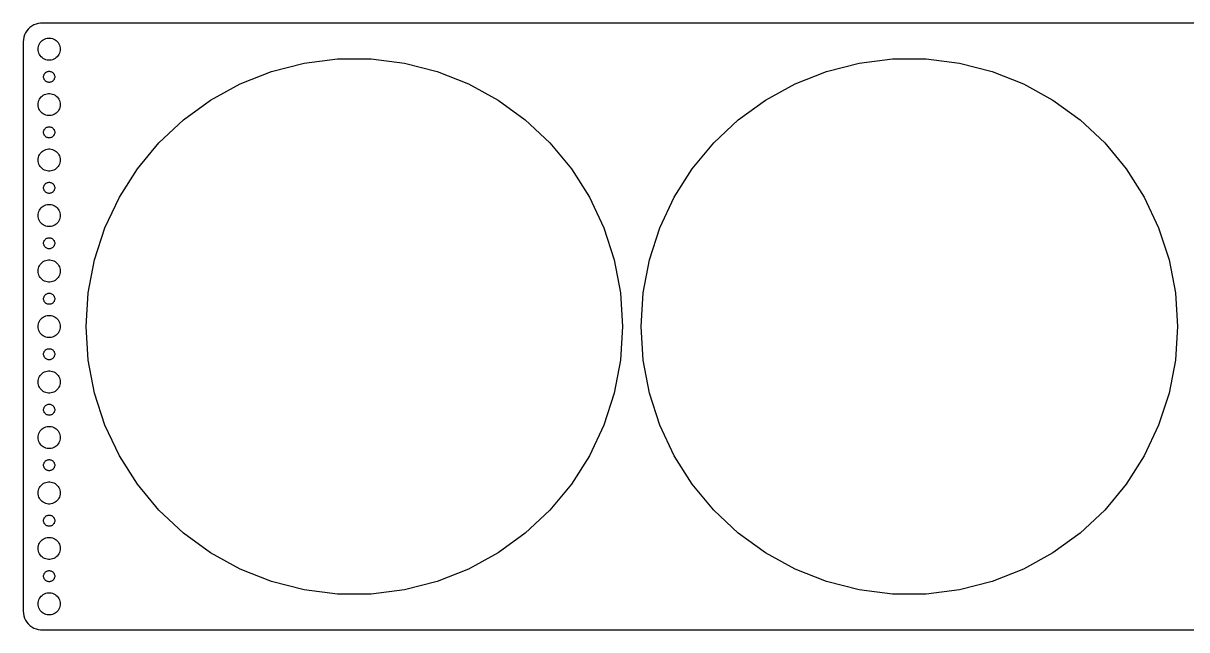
# Model space of a CAD drawing. Header units: metres. Extents: x -390 to 390, y -82 to 82.
# Drawn here: x -389.5 to -75, y -82 to 82 of the extents above; entities that cross this region are included whole.
import ezdxf

# ---------------------------------------------------------------- set-up
doc = ezdxf.new("R2010")
doc.units = ezdxf.units.M

msp = doc.modelspace()

# ---------------------------------------------------------------- linework, layer by layer
for p, q in [((-385.437, 81.9114), (-386.045, 81.7553)), ((-384.814, 81.9901), (-385.437, 81.9114)), ((384.814, 81.9901), (-384.814, 81.9901)), ((-389.149, 78.8406), (-389.343, 78.2434)), ((-388.882, 79.4088), (-389.149, 78.8406)), ((-388.545, 79.9389), (-388.882, 79.4088)), ((-388.145, 80.4227), (-388.545, 79.9389)), ((-387.687, 80.8526), (-388.145, 80.4227)), ((-387.179, 81.2216), (-387.687, 80.8526)), ((-386.629, 81.5241), (-387.179, 81.2216)), ((-386.045, 81.7553), (-386.629, 81.5241)), ((-389.461, 77.6267), (-389.5, 77)), ((-389.5, 77), (-389.5, -77)), ((-389.343, 78.2434), (-389.461, 77.6267)), ((-385.476, 75.376), (-385.406, 75.7461)), ((-385.406, 75.7461), (-385.289, 76.1044)), ((-385.289, 76.1044), (-385.129, 76.4453)), ((-385.129, 76.4453), (-384.927, 76.7634)), ((-384.927, 76.7634), (-384.687, 77.0536)), ((-384.687, 77.0536), (-384.412, 77.3115)), ((-384.412, 77.3115), (-384.107, 77.533)), ((-384.107, 77.533), (-383.777, 77.7145)), ((-383.777, 77.7145), (-383.427, 77.8532)), ((-383.427, 77.8532), (-383.062, 77.9469)), ((-383.062, 77.9469), (-382.688, 77.9941)), ((-382.688, 77.9941), (-382.312, 77.9941)), ((-382.312, 77.9941), (-381.938, 77.9469)), ((-381.938, 77.9469), (-381.573, 77.8532)), ((-381.573, 77.8532), (-381.223, 77.7145)), ((-381.223, 77.7145), (-380.893, 77.533)), ((-380.893, 77.533), (-380.588, 77.3115)), ((-380.588, 77.3115), (-380.313, 77.0536)), ((-380.313, 77.0536), (-380.073, 76.7634)), ((-380.073, 76.7634), (-379.871, 76.4453)), ((-379.871, 76.4453), (-379.711, 76.1044)), ((-379.711, 76.1044), (-379.594, 75.7461)), ((-379.594, 75.7461), (-379.524, 75.376)), ((-385.5, 75), (-385.476, 75.376)), ((-385.476, 74.624), (-385.5, 75)), ((-385.406, 74.2539), (-385.476, 74.624)), ((-385.289, 73.8956), (-385.406, 74.2539)), ((-385.129, 73.5547), (-385.289, 73.8956)), ((-384.927, 73.2366), (-385.129, 73.5547)), ((-384.687, 72.9464), (-384.927, 73.2366)), ((-384.412, 72.6885), (-384.687, 72.9464)), ((-384.107, 72.467), (-384.412, 72.6885)), ((-383.777, 72.2855), (-384.107, 72.467)), ((-380.893, 72.467), (-381.223, 72.2855)), ((-380.588, 72.6885), (-380.893, 72.467)), ((-380.313, 72.9464), (-380.588, 72.6885)), ((-380.073, 73.2366), (-380.313, 72.9464)), ((-379.871, 73.5547), (-380.073, 73.2366)), ((-379.711, 73.8956), (-379.871, 73.5547)), ((-379.594, 74.2539), (-379.711, 73.8956)), ((-379.524, 74.624), (-379.594, 74.2539)), ((-379.524, 75.376), (-379.5, 75)), ((-379.5, 75), (-379.524, 74.624)), ((-313.585, 71.2158), (-304.552, 72.3569)), ((-304.552, 72.3569), (-295.448, 72.3569)), ((-295.448, 72.3569), (-286.415, 71.2158)), ((-163.585, 71.2158), (-154.552, 72.3569)), ((-154.552, 72.3569), (-145.448, 72.3569)), ((-145.448, 72.3569), (-136.415, 71.2158)), ((-383.427, 72.1468), (-383.777, 72.2855)), ((-383.062, 72.0531), (-383.427, 72.1468)), ((-382.688, 72.0059), (-383.062, 72.0531)), ((-382.312, 72.0059), (-382.688, 72.0059)), ((-381.938, 72.0531), (-382.312, 72.0059)), ((-381.573, 72.1468), (-381.938, 72.0531)), ((-381.223, 72.2855), (-381.573, 72.1468)), ((-322.404, 68.9516), (-313.585, 71.2158)), ((-286.415, 71.2158), (-277.596, 68.9516)), ((-172.404, 68.9516), (-163.585, 71.2158)), ((-136.415, 71.2158), (-127.596, 68.9516)), ((-384, 67.5), (-383.988, 67.688)), ((-383.988, 67.312), (-384, 67.5)), ((-383.988, 67.688), (-383.953, 67.873)), ((-383.953, 67.127), (-383.988, 67.312)), ((-383.953, 67.873), (-383.895, 68.0522)), ((-383.895, 66.9478), (-383.953, 67.127)), ((-383.895, 68.0522), (-383.814, 68.2226)), ((-383.814, 66.7774), (-383.895, 66.9478)), ((-383.814, 68.2226), (-383.714, 68.3817)), ((-383.714, 66.6183), (-383.814, 66.7774)), ((-383.714, 68.3817), (-383.593, 68.5268)), ((-383.593, 66.4732), (-383.714, 66.6183)), ((-383.593, 68.5268), (-383.456, 68.6558)), ((-383.456, 66.3442), (-383.593, 66.4732)), ((-383.456, 68.6558), (-383.304, 68.7665)), ((-383.304, 66.2335), (-383.456, 66.3442)), ((-383.304, 68.7665), (-383.139, 68.8572)), ((-383.139, 66.1428), (-383.304, 66.2335)), ((-383.139, 68.8572), (-382.964, 68.9266)), ((-382.964, 66.0734), (-383.139, 66.1428)), ((-382.964, 68.9266), (-382.781, 68.9734)), ((-382.781, 66.0266), (-382.964, 66.0734)), ((-382.781, 68.9734), (-382.594, 68.997)), ((-382.594, 68.997), (-382.406, 68.997)), ((-382.406, 68.997), (-382.219, 68.9734)), ((-382.219, 68.9734), (-382.036, 68.9266)), ((-382.036, 66.0734), (-382.219, 66.0266)), ((-382.036, 68.9266), (-381.861, 68.8572)), ((-381.861, 66.1428), (-382.036, 66.0734)), ((-381.861, 68.8572), (-381.696, 68.7665)), ((-381.696, 66.2335), (-381.861, 66.1428)), ((-381.696, 68.7665), (-381.544, 68.6558)), ((-381.544, 66.3442), (-381.696, 66.2335)), ((-381.544, 68.6558), (-381.407, 68.5268)), ((-381.407, 66.4732), (-381.544, 66.3442)), ((-381.407, 68.5268), (-381.286, 68.3817)), ((-381.286, 66.6183), (-381.407, 66.4732)), ((-381.286, 68.3817), (-381.186, 68.2226)), ((-381.186, 66.7774), (-381.286, 66.6183)), ((-381.186, 68.2226), (-381.105, 68.0522)), ((-381.105, 66.9478), (-381.186, 66.7774)), ((-381.105, 68.0522), (-381.047, 67.873)), ((-381.047, 67.127), (-381.105, 66.9478)), ((-381.047, 67.873), (-381.012, 67.688)), ((-381.012, 67.312), (-381.047, 67.127)), ((-381.012, 67.688), (-381, 67.5)), ((-381, 67.5), (-381.012, 67.312)), ((-330.869, 65.6), (-322.404, 68.9516)), ((-277.596, 68.9516), (-269.131, 65.6)), ((-180.869, 65.6), (-172.404, 68.9516)), ((-127.596, 68.9516), (-119.131, 65.6)), ((-383.427, 62.8532), (-383.062, 62.9469)), ((-383.062, 62.9469), (-382.688, 62.9941)), ((-382.594, 66.003), (-382.781, 66.0266)), ((-382.688, 62.9941), (-382.312, 62.9941)), ((-382.406, 66.003), (-382.594, 66.003)), ((-382.219, 66.0266), (-382.406, 66.003)), ((-382.312, 62.9941), (-381.938, 62.9469)), ((-381.938, 62.9469), (-381.573, 62.8532)), ((-338.847, 61.2138), (-330.869, 65.6)), ((-269.131, 65.6), (-261.153, 61.2138)), ((-188.847, 61.2138), (-180.869, 65.6)), ((-119.131, 65.6), (-111.153, 61.2138)), ((-385.5, 60), (-385.476, 60.376)), ((-385.476, 59.624), (-385.5, 60)), ((-385.476, 60.376), (-385.406, 60.7461)), ((-385.406, 60.7461), (-385.289, 61.1044)), ((-385.289, 61.1044), (-385.129, 61.4453)), ((-385.129, 61.4453), (-384.927, 61.7634)), ((-384.927, 61.7634), (-384.687, 62.0536)), ((-384.687, 62.0536), (-384.412, 62.3115)), ((-384.412, 62.3115), (-384.107, 62.533)), ((-384.107, 62.533), (-383.777, 62.7145)), ((-383.777, 62.7145), (-383.427, 62.8532)), ((-381.573, 62.8532), (-381.223, 62.7145)), ((-381.223, 62.7145), (-380.893, 62.533)), ((-380.893, 62.533), (-380.588, 62.3115)), ((-380.588, 62.3115), (-380.313, 62.0536)), ((-380.313, 62.0536), (-380.073, 61.7634)), ((-380.073, 61.7634), (-379.871, 61.4453)), ((-379.871, 61.4453), (-379.711, 61.1044)), ((-379.711, 61.1044), (-379.594, 60.7461)), ((-379.594, 60.7461), (-379.524, 60.376)), ((-379.524, 60.376), (-379.5, 60)), ((-379.5, 60), (-379.524, 59.624)), ((-346.213, 55.8622), (-338.847, 61.2138)), ((-261.153, 61.2138), (-253.787, 55.8622)), ((-196.213, 55.8622), (-188.847, 61.2138)), ((-111.153, 61.2138), (-103.787, 55.8622)), ((-385.406, 59.2539), (-385.476, 59.624)), ((-385.289, 58.8956), (-385.406, 59.2539)), ((-385.129, 58.5547), (-385.289, 58.8956)), ((-384.927, 58.2366), (-385.129, 58.5547)), ((-384.687, 57.9464), (-384.927, 58.2366)), ((-384.412, 57.6885), (-384.687, 57.9464)), ((-384.107, 57.467), (-384.412, 57.6885)), ((-383.777, 57.2855), (-384.107, 57.467)), ((-383.427, 57.1468), (-383.777, 57.2855)), ((-383.062, 57.0531), (-383.427, 57.1468)), ((-382.688, 57.0059), (-383.062, 57.0531)), ((-382.312, 57.0059), (-382.688, 57.0059)), ((-381.938, 57.0531), (-382.312, 57.0059)), ((-381.573, 57.1468), (-381.938, 57.0531)), ((-381.223, 57.2855), (-381.573, 57.1468)), ((-380.893, 57.467), (-381.223, 57.2855)), ((-380.588, 57.6885), (-380.893, 57.467)), ((-380.313, 57.9464), (-380.588, 57.6885)), ((-380.073, 58.2366), (-380.313, 57.9464)), ((-379.871, 58.5547), (-380.073, 58.2366)), ((-379.711, 58.8956), (-379.871, 58.5547)), ((-379.594, 59.2539), (-379.711, 58.8956)), ((-379.524, 59.624), (-379.594, 59.2539)), ((-383.714, 53.3817), (-383.593, 53.5268)), ((-383.593, 53.5268), (-383.456, 53.6558)), ((-383.456, 53.6558), (-383.304, 53.7665)), ((-383.304, 53.7665), (-383.139, 53.8572)), ((-383.139, 53.8572), (-382.964, 53.9266)), ((-382.964, 53.9266), (-382.781, 53.9734)), ((-382.781, 53.9734), (-382.594, 53.997)), ((-382.594, 53.997), (-382.406, 53.997)), ((-382.406, 53.997), (-382.219, 53.9734)), ((-382.219, 53.9734), (-382.036, 53.9266)), ((-382.036, 53.9266), (-381.861, 53.8572)), ((-381.861, 53.8572), (-381.696, 53.7665)), ((-381.696, 53.7665), (-381.544, 53.6558)), ((-381.544, 53.6558), (-381.407, 53.5268)), ((-381.407, 53.5268), (-381.286, 53.3817)), ((-352.85, 49.6297), (-346.213, 55.8622)), ((-253.787, 55.8622), (-247.15, 49.6297)), ((-202.85, 49.6297), (-196.213, 55.8622)), ((-103.787, 55.8622), (-97.1498, 49.6297)), ((-384, 52.5), (-383.988, 52.688)), ((-383.988, 52.312), (-384, 52.5)), ((-383.988, 52.688), (-383.953, 52.873)), ((-383.953, 52.127), (-383.988, 52.312)), ((-383.953, 52.873), (-383.895, 53.0522)), ((-383.895, 51.9478), (-383.953, 52.127)), ((-383.895, 53.0522), (-383.814, 53.2226)), ((-383.814, 51.7774), (-383.895, 51.9478)), ((-383.814, 53.2226), (-383.714, 53.3817)), ((-383.714, 51.6183), (-383.814, 51.7774)), ((-383.593, 51.4732), (-383.714, 51.6183)), ((-383.456, 51.3442), (-383.593, 51.4732)), ((-383.304, 51.2335), (-383.456, 51.3442)), ((-383.139, 51.1428), (-383.304, 51.2335)), ((-382.964, 51.0734), (-383.139, 51.1428)), ((-382.781, 51.0266), (-382.964, 51.0734)), ((-382.594, 51.003), (-382.781, 51.0266)), ((-382.406, 51.003), (-382.594, 51.003)), ((-382.219, 51.0266), (-382.406, 51.003)), ((-382.036, 51.0734), (-382.219, 51.0266)), ((-381.861, 51.1428), (-382.036, 51.0734)), ((-381.696, 51.2335), (-381.861, 51.1428)), ((-381.544, 51.3442), (-381.696, 51.2335)), ((-381.407, 51.4732), (-381.544, 51.3442)), ((-381.286, 51.6183), (-381.407, 51.4732)), ((-381.286, 53.3817), (-381.186, 53.2226)), ((-381.186, 51.7774), (-381.286, 51.6183)), ((-381.186, 53.2226), (-381.105, 53.0522)), ((-381.105, 51.9478), (-381.186, 51.7774)), ((-381.105, 53.0522), (-381.047, 52.873)), ((-381.047, 52.127), (-381.105, 51.9478)), ((-381.047, 52.873), (-381.012, 52.688)), ((-381.012, 52.312), (-381.047, 52.127)), ((-381.012, 52.688), (-381, 52.5)), ((-381, 52.5), (-381.012, 52.312)), ((-384.687, 47.0536), (-384.412, 47.3115)), ((-384.412, 47.3115), (-384.107, 47.533)), ((-384.107, 47.533), (-383.777, 47.7145)), ((-383.777, 47.7145), (-383.427, 47.8532)), ((-383.427, 47.8532), (-383.062, 47.9469)), ((-383.062, 47.9469), (-382.688, 47.9941)), ((-382.688, 47.9941), (-382.312, 47.9941)), ((-382.312, 47.9941), (-381.938, 47.9469)), ((-381.938, 47.9469), (-381.573, 47.8532)), ((-381.573, 47.8532), (-381.223, 47.7145)), ((-381.223, 47.7145), (-380.893, 47.533)), ((-380.893, 47.533), (-380.588, 47.3115)), ((-380.588, 47.3115), (-380.313, 47.0536)), ((-358.654, 42.6144), (-352.85, 49.6297)), ((-247.15, 49.6297), (-241.346, 42.6144)), ((-208.654, 42.6144), (-202.85, 49.6297)), ((-97.1498, 49.6297), (-91.3463, 42.6144)), ((-385.5, 45), (-385.476, 45.376)), ((-385.476, 44.624), (-385.5, 45)), ((-385.476, 45.376), (-385.406, 45.7461)), ((-385.406, 44.2539), (-385.476, 44.624)), ((-385.406, 45.7461), (-385.289, 46.1044)), ((-385.289, 43.8956), (-385.406, 44.2539)), ((-385.289, 46.1044), (-385.129, 46.4453)), ((-385.129, 46.4453), (-384.927, 46.7634)), ((-384.927, 46.7634), (-384.687, 47.0536)), ((-380.313, 47.0536), (-380.073, 46.7634)), ((-380.073, 46.7634), (-379.871, 46.4453)), ((-379.871, 46.4453), (-379.711, 46.1044)), ((-379.711, 46.1044), (-379.594, 45.7461)), ((-379.594, 44.2539), (-379.711, 43.8956)), ((-379.594, 45.7461), (-379.524, 45.376)), ((-379.524, 44.624), (-379.594, 44.2539)), ((-379.524, 45.376), (-379.5, 45)), ((-379.5, 45), (-379.524, 44.624)), ((-385.129, 43.5547), (-385.289, 43.8956)), ((-384.927, 43.2366), (-385.129, 43.5547)), ((-384.687, 42.9464), (-384.927, 43.2366)), ((-384.412, 42.6885), (-384.687, 42.9464)), ((-384.107, 42.467), (-384.412, 42.6885)), ((-383.777, 42.2855), (-384.107, 42.467)), ((-383.427, 42.1468), (-383.777, 42.2855)), ((-383.062, 42.0531), (-383.427, 42.1468)), ((-382.688, 42.0059), (-383.062, 42.0531)), ((-382.312, 42.0059), (-382.688, 42.0059)), ((-381.938, 42.0531), (-382.312, 42.0059)), ((-381.573, 42.1468), (-381.938, 42.0531)), ((-381.223, 42.2855), (-381.573, 42.1468)), ((-380.893, 42.467), (-381.223, 42.2855)), ((-380.588, 42.6885), (-380.893, 42.467)), ((-380.313, 42.9464), (-380.588, 42.6885)), ((-380.073, 43.2366), (-380.313, 42.9464)), ((-379.871, 43.5547), (-380.073, 43.2366)), ((-379.711, 43.8956), (-379.871, 43.5547)), ((-363.532, 34.9271), (-358.654, 42.6144)), ((-241.346, 42.6144), (-236.468, 34.9271)), ((-213.532, 34.9271), (-208.654, 42.6144)), ((-91.3463, 42.6144), (-86.4678, 34.9271)), ((-383.988, 37.688), (-383.953, 37.873)), ((-383.953, 37.873), (-383.895, 38.0522)), ((-383.895, 38.0522), (-383.814, 38.2226)), ((-383.814, 38.2226), (-383.714, 38.3817)), ((-383.714, 38.3817), (-383.593, 38.5268)), ((-383.593, 38.5268), (-383.456, 38.6558)), ((-383.456, 38.6558), (-383.304, 38.7665)), ((-383.304, 38.7665), (-383.139, 38.8572)), ((-383.139, 38.8572), (-382.964, 38.9266)), ((-382.964, 38.9266), (-382.781, 38.9734)), ((-382.781, 38.9734), (-382.594, 38.997)), ((-382.594, 38.997), (-382.406, 38.997)), ((-382.406, 38.997), (-382.219, 38.9734)), ((-382.219, 38.9734), (-382.036, 38.9266)), ((-382.036, 38.9266), (-381.861, 38.8572)), ((-381.861, 38.8572), (-381.696, 38.7665)), ((-381.696, 38.7665), (-381.544, 38.6558)), ((-381.544, 38.6558), (-381.407, 38.5268)), ((-381.407, 38.5268), (-381.286, 38.3817)), ((-381.286, 38.3817), (-381.186, 38.2226)), ((-381.186, 38.2226), (-381.105, 38.0522)), ((-381.105, 38.0522), (-381.047, 37.873)), ((-381.047, 37.873), (-381.012, 37.688)), ((-384, 37.5), (-383.988, 37.688)), ((-383.988, 37.312), (-384, 37.5)), ((-383.953, 37.127), (-383.988, 37.312)), ((-383.895, 36.9478), (-383.953, 37.127)), ((-383.814, 36.7774), (-383.895, 36.9478)), ((-383.714, 36.6183), (-383.814, 36.7774)), ((-383.593, 36.4732), (-383.714, 36.6183)), ((-383.456, 36.3442), (-383.593, 36.4732)), ((-383.304, 36.2335), (-383.456, 36.3442)), ((-383.139, 36.1428), (-383.304, 36.2335)), ((-382.964, 36.0734), (-383.139, 36.1428)), ((-382.781, 36.0266), (-382.964, 36.0734)), ((-382.594, 36.003), (-382.781, 36.0266)), ((-382.406, 36.003), (-382.594, 36.003)), ((-382.219, 36.0266), (-382.406, 36.003)), ((-382.036, 36.0734), (-382.219, 36.0266)), ((-381.861, 36.1428), (-382.036, 36.0734)), ((-381.696, 36.2335), (-381.861, 36.1428)), ((-381.544, 36.3442), (-381.696, 36.2335)), ((-381.407, 36.4732), (-381.544, 36.3442)), ((-381.286, 36.6183), (-381.407, 36.4732)), ((-381.186, 36.7774), (-381.286, 36.6183)), ((-381.105, 36.9478), (-381.186, 36.7774)), ((-381.047, 37.127), (-381.105, 36.9478)), ((-381.012, 37.312), (-381.047, 37.127)), ((-381.012, 37.688), (-381, 37.5)), ((-381, 37.5), (-381.012, 37.312)), ((-367.409, 26.689), (-363.532, 34.9271)), ((-236.468, 34.9271), (-232.591, 26.689)), ((-217.409, 26.689), (-213.532, 34.9271)), ((-86.4678, 34.9271), (-82.5912, 26.689)), ((-385.129, 31.4453), (-384.927, 31.7634)), ((-384.927, 31.7634), (-384.687, 32.0536)), ((-384.687, 32.0536), (-384.412, 32.3115)), ((-384.412, 32.3115), (-384.107, 32.533)), ((-384.107, 32.533), (-383.777, 32.7145)), ((-383.777, 32.7145), (-383.427, 32.8532)), ((-383.427, 32.8532), (-383.062, 32.9469)), ((-383.062, 32.9469), (-382.688, 32.9941)), ((-382.688, 32.9941), (-382.312, 32.9941)), ((-382.312, 32.9941), (-381.938, 32.9469)), ((-381.938, 32.9469), (-381.573, 32.8532)), ((-381.573, 32.8532), (-381.223, 32.7145)), ((-381.223, 32.7145), (-380.893, 32.533)), ((-380.893, 32.533), (-380.588, 32.3115)), ((-380.588, 32.3115), (-380.313, 32.0536)), ((-380.313, 32.0536), (-380.073, 31.7634)), ((-380.073, 31.7634), (-379.871, 31.4453)), ((-385.5, 30), (-385.476, 30.376)), ((-385.476, 29.624), (-385.5, 30)), ((-385.476, 30.376), (-385.406, 30.7461)), ((-385.406, 29.2539), (-385.476, 29.624)), ((-385.406, 30.7461), (-385.289, 31.1044)), ((-385.289, 28.8956), (-385.406, 29.2539)), ((-385.289, 31.1044), (-385.129, 31.4453)), ((-385.129, 28.5547), (-385.289, 28.8956)), ((-384.927, 28.2366), (-385.129, 28.5547)), ((-379.871, 28.5547), (-380.073, 28.2366)), ((-379.871, 31.4453), (-379.711, 31.1044)), ((-379.711, 28.8956), (-379.871, 28.5547)), ((-379.711, 31.1044), (-379.594, 30.7461)), ((-379.594, 29.2539), (-379.711, 28.8956)), ((-379.594, 30.7461), (-379.524, 30.376)), ((-379.524, 29.624), (-379.594, 29.2539)), ((-379.524, 30.376), (-379.5, 30)), ((-379.5, 30), (-379.524, 29.624)), ((-384.687, 27.9464), (-384.927, 28.2366)), ((-384.412, 27.6884), (-384.687, 27.9464)), ((-384.107, 27.467), (-384.412, 27.6884)), ((-383.777, 27.2855), (-384.107, 27.467)), ((-383.427, 27.1468), (-383.777, 27.2855)), ((-383.062, 27.0531), (-383.427, 27.1468)), ((-382.688, 27.0059), (-383.062, 27.0531)), ((-382.312, 27.0059), (-382.688, 27.0059)), ((-381.938, 27.0531), (-382.312, 27.0059)), ((-381.573, 27.1468), (-381.938, 27.0531)), ((-381.223, 27.2855), (-381.573, 27.1468)), ((-380.893, 27.467), (-381.223, 27.2855)), ((-380.588, 27.6884), (-380.893, 27.467)), ((-380.313, 27.9464), (-380.588, 27.6884)), ((-380.073, 28.2366), (-380.313, 27.9464)), ((-370.222, 18.03), (-367.409, 26.689)), ((-232.591, 26.689), (-229.778, 18.03)), ((-220.222, 18.03), (-217.409, 26.689)), ((-82.5912, 26.689), (-79.7777, 18.03)), ((-384, 22.5), (-383.988, 22.688)), ((-383.988, 22.312), (-384, 22.5)), ((-383.988, 22.688), (-383.953, 22.873)), ((-383.953, 22.127), (-383.988, 22.312)), ((-383.953, 22.873), (-383.895, 23.0522)), ((-383.895, 21.9478), (-383.953, 22.127)), ((-383.895, 23.0522), (-383.814, 23.2226)), ((-383.814, 23.2226), (-383.714, 23.3817)), ((-383.714, 23.3817), (-383.593, 23.5268)), ((-383.593, 23.5268), (-383.456, 23.6558)), ((-383.456, 23.6558), (-383.304, 23.7665)), ((-383.304, 23.7665), (-383.139, 23.8572)), ((-383.139, 23.8572), (-382.964, 23.9266)), ((-382.964, 23.9266), (-382.781, 23.9734)), ((-382.781, 23.9734), (-382.594, 23.997)), ((-382.594, 23.997), (-382.406, 23.997)), ((-382.406, 23.997), (-382.219, 23.9734)), ((-382.219, 23.9734), (-382.036, 23.9266)), ((-382.036, 23.9266), (-381.861, 23.8572)), ((-381.861, 23.8572), (-381.696, 23.7665)), ((-381.696, 23.7665), (-381.544, 23.6558)), ((-381.544, 23.6558), (-381.407, 23.5268)), ((-381.407, 23.5268), (-381.286, 23.3817)), ((-381.286, 23.3817), (-381.186, 23.2226)), ((-381.186, 23.2226), (-381.105, 23.0522)), ((-381.105, 23.0522), (-381.047, 22.873)), ((-381.047, 22.127), (-381.105, 21.9478)), ((-381.047, 22.873), (-381.012, 22.688)), ((-381.012, 22.312), (-381.047, 22.127)), ((-381.012, 22.688), (-381, 22.5)), ((-381, 22.5), (-381.012, 22.312)), ((-383.814, 21.7774), (-383.895, 21.9478)), ((-383.714, 21.6183), (-383.814, 21.7774)), ((-383.593, 21.4732), (-383.714, 21.6183)), ((-383.456, 21.3442), (-383.593, 21.4732)), ((-383.304, 21.2335), (-383.456, 21.3442)), ((-383.139, 21.1427), (-383.304, 21.2335)), ((-382.964, 21.0734), (-383.139, 21.1427)), ((-382.781, 21.0266), (-382.964, 21.0734)), ((-382.594, 21.003), (-382.781, 21.0266)), ((-382.406, 21.003), (-382.594, 21.003)), ((-382.219, 21.0266), (-382.406, 21.003)), ((-382.036, 21.0734), (-382.219, 21.0266)), ((-381.861, 21.1427), (-382.036, 21.0734)), ((-381.696, 21.2335), (-381.861, 21.1427)), ((-381.544, 21.3442), (-381.696, 21.2335)), ((-381.407, 21.4732), (-381.544, 21.3442)), ((-381.286, 21.6183), (-381.407, 21.4732)), ((-381.186, 21.7774), (-381.286, 21.6183)), ((-381.105, 21.9478), (-381.186, 21.7774)), ((-385.476, 15.376), (-385.406, 15.7461)), ((-385.406, 15.7461), (-385.289, 16.1044)), ((-385.289, 16.1044), (-385.129, 16.4453)), ((-385.129, 16.4453), (-384.927, 16.7634)), ((-384.927, 16.7634), (-384.687, 17.0536)), ((-384.687, 17.0536), (-384.412, 17.3115)), ((-384.412, 17.3115), (-384.107, 17.533)), ((-384.107, 17.533), (-383.777, 17.7145)), ((-383.777, 17.7145), (-383.427, 17.8532)), ((-383.427, 17.8532), (-383.062, 17.9469)), ((-383.062, 17.9469), (-382.688, 17.9941)), ((-382.688, 17.9941), (-382.312, 17.9941)), ((-382.312, 17.9941), (-381.938, 17.9469)), ((-381.938, 17.9469), (-381.573, 17.8532)), ((-381.573, 17.8532), (-381.223, 17.7145)), ((-381.223, 17.7145), (-380.893, 17.533)), ((-380.893, 17.533), (-380.588, 17.3115)), ((-380.588, 17.3115), (-380.313, 17.0536)), ((-380.313, 17.0536), (-380.073, 16.7634)), ((-380.073, 16.7634), (-379.871, 16.4453)), ((-379.871, 16.4453), (-379.711, 16.1044)), ((-379.711, 16.1044), (-379.594, 15.7461)), ((-379.594, 15.7461), (-379.524, 15.376)), ((-371.928, 9.08665), (-370.222, 18.03)), ((-229.778, 18.03), (-228.072, 9.08665)), ((-221.928, 9.08665), (-220.222, 18.03)), ((-79.7777, 18.03), (-78.0717, 9.08665)), ((-385.5, 15), (-385.476, 15.376)), ((-385.476, 14.624), (-385.5, 15)), ((-385.406, 14.2539), (-385.476, 14.624)), ((-385.289, 13.8956), (-385.406, 14.2539)), ((-385.129, 13.5547), (-385.289, 13.8956)), ((-384.927, 13.2366), (-385.129, 13.5547)), ((-384.687, 12.9464), (-384.927, 13.2366)), ((-384.412, 12.6884), (-384.687, 12.9464)), ((-384.107, 12.467), (-384.412, 12.6884)), ((-380.588, 12.6884), (-380.893, 12.467)), ((-380.313, 12.9464), (-380.588, 12.6884)), ((-380.073, 13.2366), (-380.313, 12.9464)), ((-379.871, 13.5547), (-380.073, 13.2366)), ((-379.711, 13.8956), (-379.871, 13.5547)), ((-379.594, 14.2539), (-379.711, 13.8956)), ((-379.524, 14.624), (-379.594, 14.2539)), ((-379.524, 15.376), (-379.5, 15)), ((-379.5, 15), (-379.524, 14.624)), ((-383.777, 12.2855), (-384.107, 12.467)), ((-383.427, 12.1468), (-383.777, 12.2855)), ((-383.062, 12.0531), (-383.427, 12.1468)), ((-382.688, 12.0059), (-383.062, 12.0531)), ((-382.312, 12.0059), (-382.688, 12.0059)), ((-381.938, 12.0531), (-382.312, 12.0059)), ((-381.573, 12.1468), (-381.938, 12.0531)), ((-381.223, 12.2855), (-381.573, 12.1468)), ((-380.893, 12.467), (-381.223, 12.2855)), ((-384, 7.5), (-383.988, 7.68799)), ((-383.988, 7.312), (-384, 7.5)), ((-383.988, 7.68799), (-383.953, 7.87303)), ((-383.953, 7.12695), (-383.988, 7.312)), ((-383.953, 7.87303), (-383.895, 8.05219)), ((-383.895, 6.9478), (-383.953, 7.12695)), ((-383.895, 8.05219), (-383.814, 8.22263)), ((-383.814, 6.77736), (-383.895, 6.9478)), ((-383.814, 8.22263), (-383.714, 8.38167)), ((-383.714, 6.61832), (-383.814, 6.77736)), ((-383.714, 8.38167), (-383.593, 8.52681)), ((-383.593, 6.47318), (-383.714, 6.61832)), ((-383.593, 8.52681), (-383.456, 8.65576)), ((-383.456, 6.34422), (-383.593, 6.47318)), ((-383.456, 8.65576), (-383.304, 8.76648)), ((-383.304, 6.23351), (-383.456, 6.34422)), ((-383.304, 8.76648), (-383.139, 8.85724)), ((-383.139, 8.85724), (-382.964, 8.92657)), ((-382.964, 8.92657), (-382.781, 8.97342)), ((-382.781, 8.97342), (-382.594, 8.99704)), ((-382.594, 8.99704), (-382.406, 8.99704)), ((-382.406, 8.99704), (-382.219, 8.97342)), ((-382.219, 8.97342), (-382.036, 8.92657)), ((-382.036, 8.92657), (-381.861, 8.85724)), ((-381.861, 8.85724), (-381.696, 8.76648)), ((-381.696, 8.76648), (-381.544, 8.65576)), ((-381.544, 6.34422), (-381.696, 6.23351)), ((-381.544, 8.65576), (-381.407, 8.52681)), ((-381.407, 6.47318), (-381.544, 6.34422)), ((-381.407, 8.52681), (-381.286, 8.38167)), ((-381.286, 6.61832), (-381.407, 6.47318)), ((-381.286, 8.38167), (-381.186, 8.22263)), ((-381.186, 6.77736), (-381.286, 6.61832)), ((-381.186, 8.22263), (-381.105, 8.05219)), ((-381.105, 6.9478), (-381.186, 6.77736)), ((-381.105, 8.05219), (-381.047, 7.87303)), ((-381.047, 7.12695), (-381.105, 6.9478)), ((-381.047, 7.87303), (-381.012, 7.68799)), ((-381.012, 7.312), (-381.047, 7.12695)), ((-381.012, 7.68799), (-381, 7.5)), ((-381, 7.5), (-381.012, 7.312)), ((-372.5, 0), (-371.928, 9.08665)), ((-228.072, 9.08665), (-227.5, 0)), ((-222.5, 0), (-221.928, 9.08665)), ((-78.0717, 9.08665), (-77.5, 0)), ((-383.139, 6.14275), (-383.304, 6.23351)), ((-382.964, 6.07341), (-383.139, 6.14275)), ((-382.781, 6.02657), (-382.964, 6.07341)), ((-382.594, 6.00294), (-382.781, 6.02657)), ((-382.406, 6.00294), (-382.594, 6.00294)), ((-382.219, 6.02657), (-382.406, 6.00294)), ((-382.036, 6.07341), (-382.219, 6.02657)), ((-381.861, 6.14275), (-382.036, 6.07341)), ((-381.696, 6.23351), (-381.861, 6.14275)), ((-385.5, 0), (-385.476, 0.37599)), ((-385.476, -0.37599), (-385.5, 0)), ((-385.476, 0.37599), (-385.406, 0.74606)), ((-385.406, 0.74606), (-385.289, 1.10437)), ((-385.289, 1.10437), (-385.129, 1.44525)), ((-385.129, 1.44525), (-384.927, 1.76335)), ((-384.927, 1.76335), (-384.687, 2.05363)), ((-384.687, 2.05363), (-384.412, 2.31154)), ((-384.412, 2.31154), (-384.107, 2.53297)), ((-384.107, 2.53297), (-383.777, 2.71448)), ((-383.777, 2.71448), (-383.427, 2.85316)), ((-383.427, 2.85316), (-383.062, 2.94685)), ((-383.062, 2.94685), (-382.688, 2.99408)), ((-382.688, 2.99408), (-382.312, 2.99408)), ((-382.312, 2.99408), (-381.938, 2.94685)), ((-381.938, 2.94685), (-381.573, 2.85316)), ((-381.573, 2.85316), (-381.223, 2.71448)), ((-381.223, 2.71448), (-380.893, 2.53297)), ((-380.893, 2.53297), (-380.588, 2.31154)), ((-380.588, 2.31154), (-380.313, 2.05363)), ((-380.313, 2.05363), (-380.073, 1.76335)), ((-380.073, 1.76335), (-379.871, 1.44525)), ((-379.871, 1.44525), (-379.711, 1.10437)), ((-379.711, 1.10437), (-379.594, 0.74606)), ((-379.594, 0.74606), (-379.524, 0.37599)), ((-379.524, 0.37599), (-379.5, 0)), ((-379.5, 0), (-379.524, -0.37599)), ((-371.928, -9.08665), (-372.5, 0)), ((-227.5, 0), (-228.072, -9.08665)), ((-221.928, -9.08665), (-222.5, 0)), ((-77.5, 0), (-78.0717, -9.08665)), ((-385.406, -0.74606), (-385.476, -0.37599)), ((-385.289, -1.10437), (-385.406, -0.74606)), ((-385.129, -1.44525), (-385.289, -1.10437)), ((-384.927, -1.76335), (-385.129, -1.44525)), ((-384.687, -2.05363), (-384.927, -1.76335)), ((-384.412, -2.31154), (-384.687, -2.05363)), ((-384.107, -2.53297), (-384.412, -2.31154)), ((-383.777, -2.71448), (-384.107, -2.53297)), ((-383.427, -2.85316), (-383.777, -2.71448)), ((-383.062, -2.94685), (-383.427, -2.85316)), ((-382.688, -2.99408), (-383.062, -2.94685)), ((-382.312, -2.99408), (-382.688, -2.99408)), ((-381.938, -2.94685), (-382.312, -2.99408)), ((-381.573, -2.85316), (-381.938, -2.94685)), ((-381.223, -2.71448), (-381.573, -2.85316)), ((-380.893, -2.53297), (-381.223, -2.71448)), ((-380.588, -2.31154), (-380.893, -2.53297)), ((-380.313, -2.05363), (-380.588, -2.31154)), ((-380.073, -1.76335), (-380.313, -2.05363)), ((-379.871, -1.44525), (-380.073, -1.76335)), ((-379.711, -1.10437), (-379.871, -1.44525)), ((-379.594, -0.74606), (-379.711, -1.10437)), ((-379.524, -0.37599), (-379.594, -0.74606)), ((-383.456, -6.34422), (-383.304, -6.23351)), ((-383.304, -6.23351), (-383.139, -6.14275)), ((-383.139, -6.14275), (-382.964, -6.07341)), ((-382.964, -6.07341), (-382.781, -6.02657)), ((-382.781, -6.02657), (-382.594, -6.00294)), ((-382.594, -6.00294), (-382.406, -6.00294)), ((-382.406, -6.00294), (-382.219, -6.02657)), ((-382.219, -6.02657), (-382.036, -6.07341)), ((-382.036, -6.07341), (-381.861, -6.14275)), ((-381.861, -6.14275), (-381.696, -6.23351)), ((-381.696, -6.23351), (-381.544, -6.34422)), ((-384, -7.5), (-383.988, -7.312)), ((-383.988, -7.68799), (-384, -7.5)), ((-383.988, -7.312), (-383.953, -7.12695)), ((-383.953, -7.87303), (-383.988, -7.68799)), ((-383.953, -7.12695), (-383.895, -6.9478)), ((-383.895, -8.05219), (-383.953, -7.87303)), ((-383.895, -6.9478), (-383.814, -6.77736)), ((-383.814, -8.22263), (-383.895, -8.05219)), ((-383.814, -6.77736), (-383.714, -6.61832)), ((-383.714, -8.38167), (-383.814, -8.22263)), ((-383.714, -6.61832), (-383.593, -6.47318)), ((-383.593, -8.52681), (-383.714, -8.38167)), ((-383.593, -6.47318), (-383.456, -6.34422)), ((-383.456, -8.65576), (-383.593, -8.52681)), ((-383.304, -8.76648), (-383.456, -8.65576)), ((-383.139, -8.85724), (-383.304, -8.76648)), ((-382.964, -8.92657), (-383.139, -8.85724)), ((-382.781, -8.97342), (-382.964, -8.92657)), ((-382.594, -8.99704), (-382.781, -8.97342)), ((-382.406, -8.99704), (-382.594, -8.99704)), ((-382.219, -8.97342), (-382.406, -8.99704)), ((-382.036, -8.92657), (-382.219, -8.97342)), ((-381.861, -8.85724), (-382.036, -8.92657)), ((-381.696, -8.76648), (-381.861, -8.85724)), ((-381.544, -8.65576), (-381.696, -8.76648)), ((-381.544, -6.34422), (-381.407, -6.47318)), ((-381.407, -8.52681), (-381.544, -8.65576)), ((-381.407, -6.47318), (-381.286, -6.61832)), ((-381.286, -8.38167), (-381.407, -8.52681)), ((-381.286, -6.61832), (-381.186, -6.77736)), ((-381.186, -8.22263), (-381.286, -8.38167)), ((-381.186, -6.77736), (-381.105, -6.9478)), ((-381.105, -8.05219), (-381.186, -8.22263)), ((-381.105, -6.9478), (-381.047, -7.12695)), ((-381.047, -7.87303), (-381.105, -8.05219)), ((-381.047, -7.12695), (-381.012, -7.312)), ((-381.012, -7.68799), (-381.047, -7.87303)), ((-381.012, -7.312), (-381, -7.5)), ((-381, -7.5), (-381.012, -7.68799)), ((-370.222, -18.03), (-371.928, -9.08665)), ((-228.072, -9.08665), (-229.778, -18.03)), ((-220.222, -18.03), (-221.928, -9.08665)), ((-78.0717, -9.08665), (-79.7777, -18.03)), ((-384.412, -12.6884), (-384.107, -12.467)), ((-384.107, -12.467), (-383.777, -12.2855)), ((-383.777, -12.2855), (-383.427, -12.1468)), ((-383.427, -12.1468), (-383.062, -12.0531)), ((-383.062, -12.0531), (-382.688, -12.0059)), ((-382.688, -12.0059), (-382.312, -12.0059)), ((-382.312, -12.0059), (-381.938, -12.0531)), ((-381.938, -12.0531), (-381.573, -12.1468)), ((-381.573, -12.1468), (-381.223, -12.2855)), ((-381.223, -12.2855), (-380.893, -12.467)), ((-380.893, -12.467), (-380.588, -12.6884)), ((-385.5, -15), (-385.476, -14.624)), ((-385.476, -15.376), (-385.5, -15)), ((-385.476, -14.624), (-385.406, -14.2539)), ((-385.406, -15.7461), (-385.476, -15.376)), ((-385.406, -14.2539), (-385.289, -13.8956)), ((-385.289, -13.8956), (-385.129, -13.5547)), ((-385.129, -13.5547), (-384.927, -13.2366)), ((-384.927, -13.2366), (-384.687, -12.9464)), ((-384.687, -12.9464), (-384.412, -12.6884)), ((-380.588, -12.6884), (-380.313, -12.9464)), ((-380.313, -12.9464), (-380.073, -13.2366)), ((-380.073, -13.2366), (-379.871, -13.5547)), ((-379.871, -13.5547), (-379.711, -13.8956)), ((-379.711, -13.8956), (-379.594, -14.2539)), ((-379.594, -14.2539), (-379.524, -14.624)), ((-379.524, -15.376), (-379.594, -15.7461)), ((-379.524, -14.624), (-379.5, -15)), ((-379.5, -15), (-379.524, -15.376)), ((-385.289, -16.1044), (-385.406, -15.7461)), ((-385.129, -16.4453), (-385.289, -16.1044)), ((-384.927, -16.7634), (-385.129, -16.4453)), ((-384.687, -17.0536), (-384.927, -16.7634)), ((-384.412, -17.3115), (-384.687, -17.0536)), ((-384.107, -17.533), (-384.412, -17.3115)), ((-383.777, -17.7145), (-384.107, -17.533)), ((-383.427, -17.8532), (-383.777, -17.7145)), ((-383.062, -17.9469), (-383.427, -17.8532)), ((-382.688, -17.9941), (-383.062, -17.9469)), ((-382.312, -17.9941), (-382.688, -17.9941)), ((-381.938, -17.9469), (-382.312, -17.9941)), ((-381.573, -17.8532), (-381.938, -17.9469)), ((-381.223, -17.7145), (-381.573, -17.8532)), ((-380.893, -17.533), (-381.223, -17.7145)), ((-380.588, -17.3115), (-380.893, -17.533)), ((-380.313, -17.0536), (-380.588, -17.3115)), ((-380.073, -16.7634), (-380.313, -17.0536)), ((-379.871, -16.4453), (-380.073, -16.7634)), ((-379.711, -16.1044), (-379.871, -16.4453)), ((-379.594, -15.7461), (-379.711, -16.1044)), ((-367.409, -26.689), (-370.222, -18.03)), ((-229.778, -18.03), (-232.591, -26.689)), ((-217.409, -26.689), (-220.222, -18.03)), ((-79.7777, -18.03), (-82.5912, -26.689)), ((-383.953, -22.127), (-383.895, -21.9478)), ((-383.895, -21.9478), (-383.814, -21.7774)), ((-383.814, -21.7774), (-383.714, -21.6183)), ((-383.714, -21.6183), (-383.593, -21.4732)), ((-383.593, -21.4732), (-383.456, -21.3442)), ((-383.456, -21.3442), (-383.304, -21.2335)), ((-383.304, -21.2335), (-383.139, -21.1427)), ((-383.139, -21.1427), (-382.964, -21.0734)), ((-382.964, -21.0734), (-382.781, -21.0266)), ((-382.781, -21.0266), (-382.594, -21.003)), ((-382.594, -21.003), (-382.406, -21.003)), ((-382.406, -21.003), (-382.219, -21.0266)), ((-382.219, -21.0266), (-382.036, -21.0734)), ((-382.036, -21.0734), (-381.861, -21.1427)), ((-381.861, -21.1427), (-381.696, -21.2335)), ((-381.696, -21.2335), (-381.544, -21.3442)), ((-381.544, -21.3442), (-381.407, -21.4732)), ((-381.407, -21.4732), (-381.286, -21.6183)), ((-381.286, -21.6183), (-381.186, -21.7774)), ((-381.186, -21.7774), (-381.105, -21.9478)), ((-381.105, -21.9478), (-381.047, -22.127)), ((-384, -22.5), (-383.988, -22.312)), ((-383.988, -22.688), (-384, -22.5)), ((-383.988, -22.312), (-383.953, -22.127)), ((-383.953, -22.873), (-383.988, -22.688)), ((-383.895, -23.0522), (-383.953, -22.873)), ((-383.814, -23.2226), (-383.895, -23.0522)), ((-383.714, -23.3817), (-383.814, -23.2226)), ((-383.593, -23.5268), (-383.714, -23.3817)), ((-383.456, -23.6558), (-383.593, -23.5268)), ((-383.304, -23.7665), (-383.456, -23.6558)), ((-383.139, -23.8572), (-383.304, -23.7665)), ((-382.964, -23.9266), (-383.139, -23.8572)), ((-382.781, -23.9734), (-382.964, -23.9266)), ((-382.594, -23.997), (-382.781, -23.9734)), ((-382.406, -23.997), (-382.594, -23.997)), ((-382.219, -23.9734), (-382.406, -23.997)), ((-382.036, -23.9266), (-382.219, -23.9734)), ((-381.861, -23.8572), (-382.036, -23.9266)), ((-381.696, -23.7665), (-381.861, -23.8572)), ((-381.544, -23.6558), (-381.696, -23.7665)), ((-381.407, -23.5268), (-381.544, -23.6558)), ((-381.286, -23.3817), (-381.407, -23.5268)), ((-381.186, -23.2226), (-381.286, -23.3817)), ((-381.105, -23.0522), (-381.186, -23.2226)), ((-381.047, -22.873), (-381.105, -23.0522)), ((-381.047, -22.127), (-381.012, -22.312)), ((-381.012, -22.688), (-381.047, -22.873)), ((-381.012, -22.312), (-381, -22.5)), ((-381, -22.5), (-381.012, -22.688)), ((-385.129, -28.5547), (-384.927, -28.2366)), ((-384.927, -28.2366), (-384.687, -27.9464)), ((-384.687, -27.9464), (-384.412, -27.6884)), ((-384.412, -27.6884), (-384.107, -27.467)), ((-384.107, -27.467), (-383.777, -27.2855)), ((-383.777, -27.2855), (-383.427, -27.1468)), ((-383.427, -27.1468), (-383.062, -27.0531)), ((-383.062, -27.0531), (-382.688, -27.0059)), ((-382.688, -27.0059), (-382.312, -27.0059)), ((-382.312, -27.0059), (-381.938, -27.0531)), ((-381.938, -27.0531), (-381.573, -27.1468)), ((-381.573, -27.1468), (-381.223, -27.2855)), ((-381.223, -27.2855), (-380.893, -27.467)), ((-380.893, -27.467), (-380.588, -27.6884)), ((-380.588, -27.6884), (-380.313, -27.9464)), ((-380.313, -27.9464), (-380.073, -28.2366)), ((-380.073, -28.2366), (-379.871, -28.5547)), ((-363.532, -34.9271), (-367.409, -26.689)), ((-232.591, -26.689), (-236.468, -34.9271)), ((-213.532, -34.9271), (-217.409, -26.689)), ((-82.5912, -26.689), (-86.4678, -34.9271)), ((-385.5, -30), (-385.476, -29.624)), ((-385.476, -30.376), (-385.5, -30)), ((-385.476, -29.624), (-385.406, -29.2539)), ((-385.406, -30.7461), (-385.476, -30.376)), ((-385.406, -29.2539), (-385.289, -28.8956)), ((-385.289, -31.1044), (-385.406, -30.7461)), ((-385.289, -28.8956), (-385.129, -28.5547)), ((-385.129, -31.4453), (-385.289, -31.1044)), ((-384.927, -31.7634), (-385.129, -31.4453)), ((-379.871, -31.4453), (-380.073, -31.7634)), ((-379.871, -28.5547), (-379.711, -28.8956)), ((-379.711, -31.1044), (-379.871, -31.4453)), ((-379.711, -28.8956), (-379.594, -29.2539)), ((-379.594, -30.7461), (-379.711, -31.1044)), ((-379.594, -29.2539), (-379.524, -29.624)), ((-379.524, -30.376), (-379.594, -30.7461)), ((-379.524, -29.624), (-379.5, -30)), ((-379.5, -30), (-379.524, -30.376)), ((-384.687, -32.0536), (-384.927, -31.7634)), ((-384.412, -32.3115), (-384.687, -32.0536)), ((-384.107, -32.533), (-384.412, -32.3115)), ((-383.777, -32.7145), (-384.107, -32.533)), ((-383.427, -32.8532), (-383.777, -32.7145)), ((-383.062, -32.9469), (-383.427, -32.8532)), ((-382.688, -32.9941), (-383.062, -32.9469)), ((-382.312, -32.9941), (-382.688, -32.9941)), ((-381.938, -32.9469), (-382.312, -32.9941)), ((-381.573, -32.8532), (-381.938, -32.9469)), ((-381.223, -32.7145), (-381.573, -32.8532)), ((-380.893, -32.533), (-381.223, -32.7145)), ((-380.588, -32.3115), (-380.893, -32.533)), ((-380.313, -32.0536), (-380.588, -32.3115)), ((-380.073, -31.7634), (-380.313, -32.0536)), ((-384, -37.5), (-383.988, -37.312)), ((-383.988, -37.688), (-384, -37.5)), ((-383.988, -37.312), (-383.953, -37.127)), ((-383.953, -37.873), (-383.988, -37.688)), ((-383.953, -37.127), (-383.895, -36.9478)), ((-383.895, -36.9478), (-383.814, -36.7774)), ((-383.814, -36.7774), (-383.714, -36.6183)), ((-383.714, -36.6183), (-383.593, -36.4732)), ((-383.593, -36.4732), (-383.456, -36.3442)), ((-383.456, -36.3442), (-383.304, -36.2335)), ((-383.304, -36.2335), (-383.139, -36.1428)), ((-383.139, -36.1428), (-382.964, -36.0734)), ((-382.964, -36.0734), (-382.781, -36.0266)), ((-382.781, -36.0266), (-382.594, -36.003)), ((-382.594, -36.003), (-382.406, -36.003)), ((-382.406, -36.003), (-382.219, -36.0266)), ((-382.219, -36.0266), (-382.036, -36.0734)), ((-382.036, -36.0734), (-381.861, -36.1428)), ((-381.861, -36.1428), (-381.696, -36.2335)), ((-381.696, -36.2335), (-381.544, -36.3442)), ((-381.544, -36.3442), (-381.407, -36.4732)), ((-381.407, -36.4732), (-381.286, -36.6183)), ((-381.286, -36.6183), (-381.186, -36.7774)), ((-381.186, -36.7774), (-381.105, -36.9478)), ((-381.105, -36.9478), (-381.047, -37.127)), ((-381.047, -37.127), (-381.012, -37.312)), ((-381.012, -37.688), (-381.047, -37.873)), ((-381.012, -37.312), (-381, -37.5)), ((-381, -37.5), (-381.012, -37.688)), ((-358.654, -42.6144), (-363.532, -34.9271)), ((-236.468, -34.9271), (-241.346, -42.6144)), ((-208.654, -42.6144), (-213.532, -34.9271)), ((-86.4678, -34.9271), (-91.3463, -42.6144)), ((-383.895, -38.0522), (-383.953, -37.873)), ((-383.814, -38.2226), (-383.895, -38.0522)), ((-383.714, -38.3817), (-383.814, -38.2226)), ((-383.593, -38.5268), (-383.714, -38.3817)), ((-383.456, -38.6558), (-383.593, -38.5268)), ((-383.304, -38.7665), (-383.456, -38.6558)), ((-383.139, -38.8572), (-383.304, -38.7665)), ((-382.964, -38.9266), (-383.139, -38.8572)), ((-382.781, -38.9734), (-382.964, -38.9266)), ((-382.594, -38.997), (-382.781, -38.9734)), ((-382.406, -38.997), (-382.594, -38.997)), ((-382.219, -38.9734), (-382.406, -38.997)), ((-382.036, -38.9266), (-382.219, -38.9734)), ((-381.861, -38.8572), (-382.036, -38.9266)), ((-381.696, -38.7665), (-381.861, -38.8572)), ((-381.544, -38.6558), (-381.696, -38.7665)), ((-381.407, -38.5268), (-381.544, -38.6558)), ((-381.286, -38.3817), (-381.407, -38.5268)), ((-381.186, -38.2226), (-381.286, -38.3817)), ((-381.105, -38.0522), (-381.186, -38.2226)), ((-381.047, -37.873), (-381.105, -38.0522)), ((-385.406, -44.2539), (-385.289, -43.8956)), ((-385.289, -43.8956), (-385.129, -43.5547)), ((-385.129, -43.5547), (-384.927, -43.2366)), ((-384.927, -43.2366), (-384.687, -42.9464)), ((-384.687, -42.9464), (-384.412, -42.6885)), ((-384.412, -42.6885), (-384.107, -42.467)), ((-384.107, -42.467), (-383.777, -42.2855)), ((-383.777, -42.2855), (-383.427, -42.1468)), ((-383.427, -42.1468), (-383.062, -42.0531)), ((-383.062, -42.0531), (-382.688, -42.0059)), ((-382.688, -42.0059), (-382.312, -42.0059)), ((-382.312, -42.0059), (-381.938, -42.0531)), ((-381.938, -42.0531), (-381.573, -42.1468)), ((-381.573, -42.1468), (-381.223, -42.2855)), ((-381.223, -42.2855), (-380.893, -42.467)), ((-380.893, -42.467), (-380.588, -42.6885)), ((-380.588, -42.6885), (-380.313, -42.9464)), ((-380.313, -42.9464), (-380.073, -43.2366)), ((-380.073, -43.2366), (-379.871, -43.5547)), ((-379.871, -43.5547), (-379.711, -43.8956)), ((-379.711, -43.8956), (-379.594, -44.2539)), ((-352.85, -49.6297), (-358.654, -42.6144)), ((-241.346, -42.6144), (-247.15, -49.6297)), ((-202.85, -49.6297), (-208.654, -42.6144)), ((-91.3463, -42.6144), (-97.1498, -49.6297)), ((-385.5, -45), (-385.476, -44.624)), ((-385.476, -45.376), (-385.5, -45)), ((-385.476, -44.624), (-385.406, -44.2539)), ((-385.406, -45.7461), (-385.476, -45.376)), ((-385.289, -46.1044), (-385.406, -45.7461)), ((-385.129, -46.4453), (-385.289, -46.1044)), ((-384.927, -46.7634), (-385.129, -46.4453)), ((-384.687, -47.0536), (-384.927, -46.7634)), ((-384.412, -47.3115), (-384.687, -47.0536)), ((-380.313, -47.0536), (-380.588, -47.3115)), ((-380.073, -46.7634), (-380.313, -47.0536)), ((-379.871, -46.4453), (-380.073, -46.7634)), ((-379.711, -46.1044), (-379.871, -46.4453)), ((-379.594, -45.7461), (-379.711, -46.1044)), ((-379.594, -44.2539), (-379.524, -44.624)), ((-379.524, -45.376), (-379.594, -45.7461)), ((-379.524, -44.624), (-379.5, -45)), ((-379.5, -45), (-379.524, -45.376)), ((-384.107, -47.533), (-384.412, -47.3115)), ((-383.777, -47.7145), (-384.107, -47.533)), ((-383.427, -47.8532), (-383.777, -47.7145)), ((-383.062, -47.9469), (-383.427, -47.8532)), ((-382.688, -47.9941), (-383.062, -47.9469)), ((-382.312, -47.9941), (-382.688, -47.9941)), ((-381.938, -47.9469), (-382.312, -47.9941)), ((-381.573, -47.8532), (-381.938, -47.9469)), ((-381.223, -47.7145), (-381.573, -47.8532)), ((-380.893, -47.533), (-381.223, -47.7145)), ((-380.588, -47.3115), (-380.893, -47.533)), ((-346.213, -55.8622), (-352.85, -49.6297)), ((-247.15, -49.6297), (-253.787, -55.8622)), ((-196.213, -55.8622), (-202.85, -49.6297)), ((-97.1498, -49.6297), (-103.787, -55.8622)), ((-384, -52.5), (-383.988, -52.312)), ((-383.988, -52.688), (-384, -52.5)), ((-383.988, -52.312), (-383.953, -52.127)), ((-383.953, -52.873), (-383.988, -52.688)), ((-383.953, -52.127), (-383.895, -51.9478)), ((-383.895, -53.0522), (-383.953, -52.873)), ((-383.895, -51.9478), (-383.814, -51.7774)), ((-383.814, -53.2226), (-383.895, -53.0522)), ((-383.814, -51.7774), (-383.714, -51.6183)), ((-383.714, -53.3817), (-383.814, -53.2226)), ((-383.714, -51.6183), (-383.593, -51.4732)), ((-383.593, -53.5268), (-383.714, -53.3817)), ((-383.593, -51.4732), (-383.456, -51.3442)), ((-383.456, -51.3442), (-383.304, -51.2335)), ((-383.304, -51.2335), (-383.139, -51.1428)), ((-383.139, -51.1428), (-382.964, -51.0734)), ((-382.964, -51.0734), (-382.781, -51.0266)), ((-382.781, -51.0266), (-382.594, -51.003)), ((-382.594, -51.003), (-382.406, -51.003)), ((-382.406, -51.003), (-382.219, -51.0266)), ((-382.219, -51.0266), (-382.036, -51.0734)), ((-382.036, -51.0734), (-381.861, -51.1428)), ((-381.861, -51.1428), (-381.696, -51.2335)), ((-381.696, -51.2335), (-381.544, -51.3442)), ((-381.544, -51.3442), (-381.407, -51.4732)), ((-381.407, -51.4732), (-381.286, -51.6183)), ((-381.286, -53.3817), (-381.407, -53.5268)), ((-381.286, -51.6183), (-381.186, -51.7774)), ((-381.186, -53.2226), (-381.286, -53.3817)), ((-381.186, -51.7774), (-381.105, -51.9478)), ((-381.105, -53.0522), (-381.186, -53.2226)), ((-381.105, -51.9478), (-381.047, -52.127)), ((-381.047, -52.873), (-381.105, -53.0522)), ((-381.047, -52.127), (-381.012, -52.312)), ((-381.012, -52.688), (-381.047, -52.873)), ((-381.012, -52.312), (-381, -52.5)), ((-381, -52.5), (-381.012, -52.688)), ((-383.456, -53.6558), (-383.593, -53.5268)), ((-383.304, -53.7665), (-383.456, -53.6558)), ((-383.139, -53.8572), (-383.304, -53.7665)), ((-382.964, -53.9266), (-383.139, -53.8572)), ((-382.781, -53.9734), (-382.964, -53.9266)), ((-382.594, -53.997), (-382.781, -53.9734)), ((-382.406, -53.997), (-382.594, -53.997)), ((-382.219, -53.9734), (-382.406, -53.997)), ((-382.036, -53.9266), (-382.219, -53.9734)), ((-381.861, -53.8572), (-382.036, -53.9266)), ((-381.696, -53.7665), (-381.861, -53.8572)), ((-381.544, -53.6558), (-381.696, -53.7665)), ((-381.407, -53.5268), (-381.544, -53.6558)), ((-338.847, -61.2138), (-346.213, -55.8622)), ((-253.787, -55.8622), (-261.153, -61.2138)), ((-188.847, -61.2138), (-196.213, -55.8622)), ((-103.787, -55.8622), (-111.153, -61.2138)), ((-385.5, -60), (-385.476, -59.624)), ((-385.476, -59.624), (-385.406, -59.2539)), ((-385.406, -59.2539), (-385.289, -58.8956)), ((-385.289, -58.8956), (-385.129, -58.5547)), ((-385.129, -58.5547), (-384.927, -58.2366)), ((-384.927, -58.2366), (-384.687, -57.9464)), ((-384.687, -57.9464), (-384.412, -57.6885)), ((-384.412, -57.6885), (-384.107, -57.467)), ((-384.107, -57.467), (-383.777, -57.2855)), ((-383.777, -57.2855), (-383.427, -57.1468)), ((-383.427, -57.1468), (-383.062, -57.0531)), ((-383.062, -57.0531), (-382.688, -57.0059)), ((-382.688, -57.0059), (-382.312, -57.0059)), ((-382.312, -57.0059), (-381.938, -57.0531)), ((-381.938, -57.0531), (-381.573, -57.1468)), ((-381.573, -57.1468), (-381.223, -57.2855)), ((-381.223, -57.2855), (-380.893, -57.467)), ((-380.893, -57.467), (-380.588, -57.6885)), ((-380.588, -57.6885), (-380.313, -57.9464)), ((-380.313, -57.9464), (-380.073, -58.2366)), ((-380.073, -58.2366), (-379.871, -58.5547)), ((-379.871, -58.5547), (-379.711, -58.8956)), ((-379.711, -58.8956), (-379.594, -59.2539)), ((-379.594, -59.2539), (-379.524, -59.624)), ((-379.524, -59.624), (-379.5, -60)), ((-385.476, -60.376), (-385.5, -60)), ((-385.406, -60.7461), (-385.476, -60.376)), ((-385.289, -61.1044), (-385.406, -60.7461)), ((-385.129, -61.4453), (-385.289, -61.1044)), ((-384.927, -61.7634), (-385.129, -61.4453)), ((-384.687, -62.0536), (-384.927, -61.7634)), ((-384.412, -62.3115), (-384.687, -62.0536)), ((-384.107, -62.533), (-384.412, -62.3115)), ((-383.777, -62.7145), (-384.107, -62.533)), ((-383.427, -62.8532), (-383.777, -62.7145)), ((-383.062, -62.9469), (-383.427, -62.8532)), ((-381.573, -62.8532), (-381.938, -62.9469)), ((-381.223, -62.7145), (-381.573, -62.8532)), ((-380.893, -62.533), (-381.223, -62.7145)), ((-380.588, -62.3115), (-380.893, -62.533)), ((-380.313, -62.0536), (-380.588, -62.3115)), ((-380.073, -61.7634), (-380.313, -62.0536)), ((-379.871, -61.4453), (-380.073, -61.7634)), ((-379.711, -61.1044), (-379.871, -61.4453)), ((-379.594, -60.7461), (-379.711, -61.1044)), ((-379.524, -60.376), (-379.594, -60.7461)), ((-379.5, -60), (-379.524, -60.376)), ((-330.869, -65.6), (-338.847, -61.2138)), ((-261.153, -61.2138), (-269.131, -65.6)), ((-180.869, -65.6), (-188.847, -61.2138)), ((-111.153, -61.2138), (-119.131, -65.6)), ((-382.688, -62.9941), (-383.062, -62.9469)), ((-382.964, -66.0734), (-382.781, -66.0266)), ((-382.781, -66.0266), (-382.594, -66.003)), ((-382.312, -62.9941), (-382.688, -62.9941)), ((-382.594, -66.003), (-382.406, -66.003)), ((-382.406, -66.003), (-382.219, -66.0266)), ((-381.938, -62.9469), (-382.312, -62.9941)), ((-382.219, -66.0266), (-382.036, -66.0734)), ((-322.404, -68.9516), (-330.869, -65.6)), ((-269.131, -65.6), (-277.596, -68.9516)), ((-172.404, -68.9516), (-180.869, -65.6)), ((-119.131, -65.6), (-127.596, -68.9516)), ((-384, -67.5), (-383.988, -67.312)), ((-383.988, -67.688), (-384, -67.5)), ((-383.988, -67.312), (-383.953, -67.127)), ((-383.953, -67.873), (-383.988, -67.688)), ((-383.953, -67.127), (-383.895, -66.9478)), ((-383.895, -68.0522), (-383.953, -67.873)), ((-383.895, -66.9478), (-383.814, -66.7774)), ((-383.814, -68.2226), (-383.895, -68.0522)), ((-383.814, -66.7774), (-383.714, -66.6183)), ((-383.714, -68.3817), (-383.814, -68.2226)), ((-383.714, -66.6183), (-383.593, -66.4732)), ((-383.593, -68.5268), (-383.714, -68.3817)), ((-383.593, -66.4732), (-383.456, -66.3442)), ((-383.456, -68.6558), (-383.593, -68.5268)), ((-383.456, -66.3442), (-383.304, -66.2335)), ((-383.304, -68.7665), (-383.456, -68.6558)), ((-383.304, -66.2335), (-383.139, -66.1428)), ((-383.139, -68.8572), (-383.304, -68.7665)), ((-383.139, -66.1428), (-382.964, -66.0734)), ((-382.964, -68.9266), (-383.139, -68.8572)), ((-382.781, -68.9734), (-382.964, -68.9266)), ((-382.594, -68.997), (-382.781, -68.9734)), ((-382.406, -68.997), (-382.594, -68.997)), ((-382.219, -68.9734), (-382.406, -68.997)), ((-382.036, -68.9266), (-382.219, -68.9734)), ((-382.036, -66.0734), (-381.861, -66.1428)), ((-381.861, -68.8572), (-382.036, -68.9266)), ((-381.861, -66.1428), (-381.696, -66.2335)), ((-381.696, -68.7665), (-381.861, -68.8572)), ((-381.696, -66.2335), (-381.544, -66.3442)), ((-381.544, -68.6558), (-381.696, -68.7665)), ((-381.544, -66.3442), (-381.407, -66.4732)), ((-381.407, -68.5268), (-381.544, -68.6558)), ((-381.407, -66.4732), (-381.286, -66.6183)), ((-381.286, -68.3817), (-381.407, -68.5268)), ((-381.286, -66.6183), (-381.186, -66.7774)), ((-381.186, -68.2226), (-381.286, -68.3817)), ((-381.186, -66.7774), (-381.105, -66.9478)), ((-381.105, -68.0522), (-381.186, -68.2226)), ((-381.105, -66.9478), (-381.047, -67.127)), ((-381.047, -67.873), (-381.105, -68.0522)), ((-381.047, -67.127), (-381.012, -67.312)), ((-381.012, -67.688), (-381.047, -67.873)), ((-381.012, -67.312), (-381, -67.5)), ((-381, -67.5), (-381.012, -67.688)), ((-313.585, -71.2158), (-322.404, -68.9516)), ((-277.596, -68.9516), (-286.415, -71.2158)), ((-163.585, -71.2158), (-172.404, -68.9516)), ((-127.596, -68.9516), (-136.415, -71.2158)), ((-384.107, -72.467), (-383.777, -72.2855)), ((-383.777, -72.2855), (-383.427, -72.1468)), ((-383.427, -72.1468), (-383.062, -72.0531)), ((-383.062, -72.0531), (-382.688, -72.0059)), ((-382.688, -72.0059), (-382.312, -72.0059)), ((-382.312, -72.0059), (-381.938, -72.0531)), ((-381.938, -72.0531), (-381.573, -72.1468)), ((-381.573, -72.1468), (-381.223, -72.2855)), ((-381.223, -72.2855), (-380.893, -72.467)), ((-304.552, -72.3569), (-313.585, -71.2158)), ((-286.415, -71.2158), (-295.448, -72.3569)), ((-154.552, -72.3569), (-163.585, -71.2158)), ((-136.415, -71.2158), (-145.448, -72.3569)), ((-385.5, -75), (-385.476, -74.624)), ((-385.476, -75.376), (-385.5, -75)), ((-385.476, -74.624), (-385.406, -74.2539)), ((-385.406, -75.7461), (-385.476, -75.376)), ((-385.406, -74.2539), (-385.289, -73.8956)), ((-385.289, -73.8956), (-385.129, -73.5547)), ((-385.129, -73.5547), (-384.927, -73.2366)), ((-384.927, -73.2366), (-384.687, -72.9464)), ((-384.687, -72.9464), (-384.412, -72.6885)), ((-384.412, -72.6885), (-384.107, -72.467)), ((-380.893, -72.467), (-380.588, -72.6885)), ((-380.588, -72.6885), (-380.313, -72.9464)), ((-380.313, -72.9464), (-380.073, -73.2366)), ((-380.073, -73.2366), (-379.871, -73.5547)), ((-379.871, -73.5547), (-379.711, -73.8956)), ((-379.711, -73.8956), (-379.594, -74.2539)), ((-379.594, -74.2539), (-379.524, -74.624)), ((-379.524, -75.376), (-379.594, -75.7461)), ((-379.524, -74.624), (-379.5, -75)), ((-379.5, -75), (-379.524, -75.376)), ((-295.448, -72.3569), (-304.552, -72.3569)), ((-145.448, -72.3569), (-154.552, -72.3569)), ((-389.5, -77), (-389.461, -77.6267)), ((-389.461, -77.6267), (-389.343, -78.2434)), ((-389.343, -78.2434), (-389.149, -78.8406)), ((-385.289, -76.1044), (-385.406, -75.7461)), ((-385.129, -76.4453), (-385.289, -76.1044)), ((-384.927, -76.7634), (-385.129, -76.4453)), ((-384.687, -77.0536), (-384.927, -76.7634)), ((-384.412, -77.3115), (-384.687, -77.0536)), ((-384.107, -77.533), (-384.412, -77.3115)), ((-383.777, -77.7145), (-384.107, -77.533)), ((-383.427, -77.8532), (-383.777, -77.7145)), ((-383.062, -77.9469), (-383.427, -77.8532)), ((-382.688, -77.9941), (-383.062, -77.9469)), ((-382.312, -77.9941), (-382.688, -77.9941)), ((-381.938, -77.9469), (-382.312, -77.9941)), ((-381.573, -77.8532), (-381.938, -77.9469)), ((-381.223, -77.7145), (-381.573, -77.8532)), ((-380.893, -77.533), (-381.223, -77.7145)), ((-380.588, -77.3115), (-380.893, -77.533)), ((-380.313, -77.0536), (-380.588, -77.3115)), ((-380.073, -76.7634), (-380.313, -77.0536)), ((-379.871, -76.4453), (-380.073, -76.7634)), ((-379.711, -76.1044), (-379.871, -76.4453)), ((-379.594, -75.7461), (-379.711, -76.1044)), ((-389.149, -78.8406), (-388.882, -79.4088)), ((-388.882, -79.4088), (-388.545, -79.9389)), ((-388.545, -79.9389), (-388.145, -80.4227)), ((-388.145, -80.4227), (-387.687, -80.8526)), ((-387.687, -80.8526), (-387.179, -81.2216)), ((-387.179, -81.2216), (-386.629, -81.5241)), ((-386.629, -81.5241), (-386.045, -81.7553)), ((-386.045, -81.7553), (-385.437, -81.9114)), ((-385.437, -81.9114), (-384.814, -81.9901)), ((-384.814, -81.9901), (384.814, -81.9901))]:
    msp.add_line(p, q)

doc.saveas('drawing.dxf')
